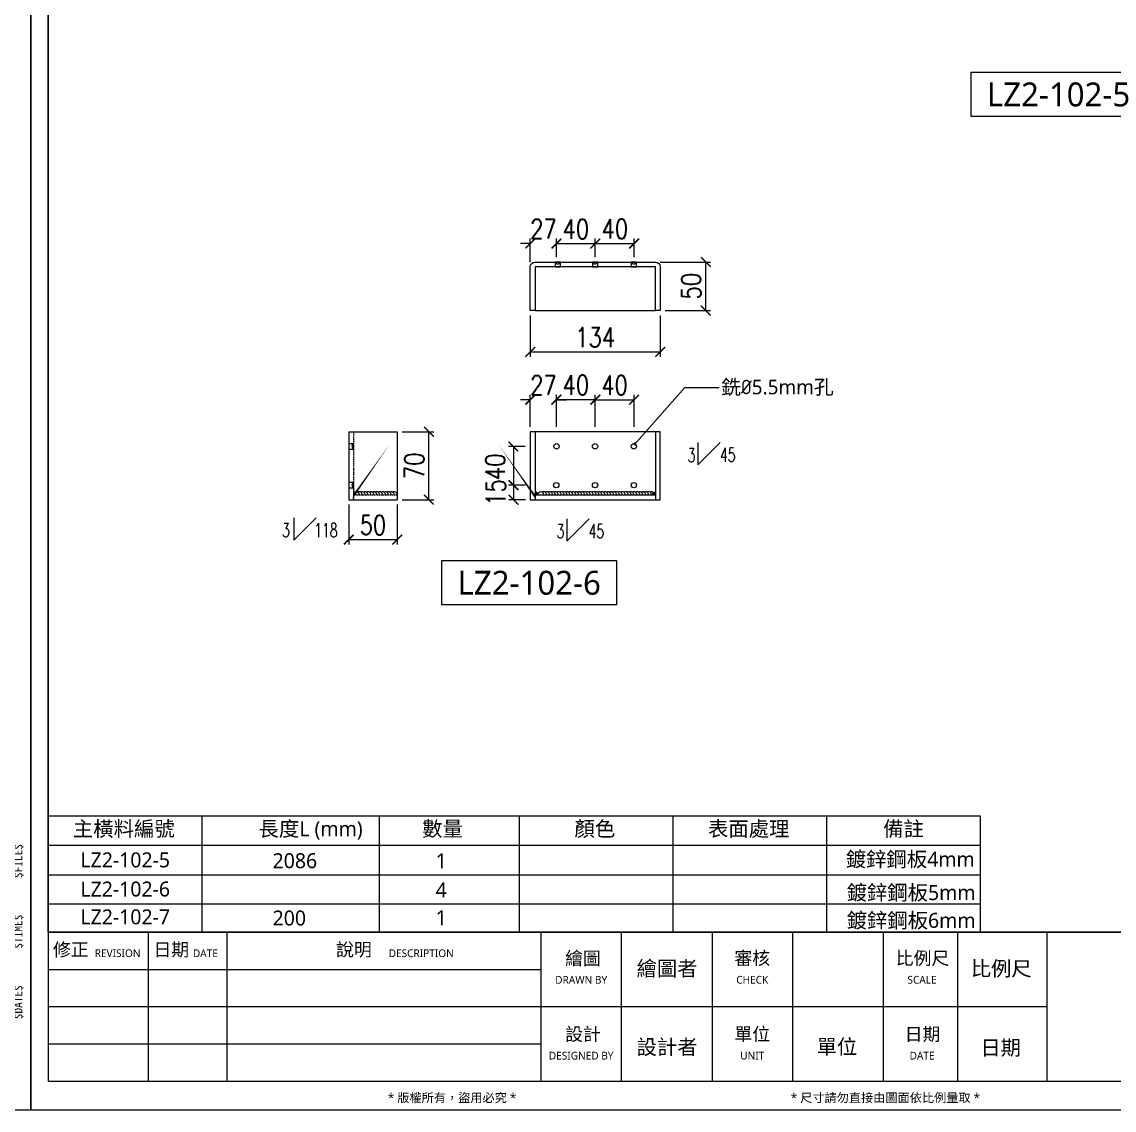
# Model space of a CAD drawing. Extents: x -3378 to 102197, y -3799 to 48702.
# Drawn here: x 13910 to 15035, y 7350 to 8471 of the extents above; entities that cross this region are included whole.
import ezdxf
from ezdxf import colors
from ezdxf.entities.mleader import LeaderData, LeaderLine
from ezdxf.enums import TextEntityAlignment as Align
from ezdxf.math import Vec2, Vec3

# ---------------------------------------------------------------- set-up
doc = ezdxf.new("R2010")
doc.units = 0
doc.set_wipeout_variables(frame=1)
doc.linetypes.add('( Hidden )', pattern=[0.375, 0.25, -0.125])
for name, color, linetype in [('DIM', 173, 'Continuous'), ('GM_ANNO_DIMS', 4, 'Continuous'), ('GM_ANNO_LABL', 4, 'Continuous'), ('GM_ANNO_TEXT', 7, 'Continuous'), ('GM_FILL', 253, 'Continuous'), ('Weld  焊缝', 55, 'Continuous'), ('視覺模型鋁擠型暫替', 4, 'Continuous'), ('金屬面材 METAL PANEL', 2, 'Continuous'), ('鋼件', 6, 'Continuous')]:
    doc.layers.add(name, color=color, linetype=linetype)
doc.layers.add('GM_CNST', color=171, linetype='Continuous', lineweight=5, plot=False)
doc.styles.add('GM', font='')
doc.styles.add('GM_ANNO_TEXT', font='simplex.shx', dxfattribs={"width": 0.8})
doc.styles.get("Standard").update_dxf_attribs({"font": 'romans.shx', "bigfont": 'chinese.shx'})
doc.styles.get('GM').set_extended_font_data('Microsoft JhengHei')
doc.dimstyles.new('GM_DIM', dxfattribs={"dimscale": 0, "dimtxt": 20, "dimasz": 10, "dimexe": 5, "dimexo": 5, "dimgap": 5, "dimtad": 1, "dimdec": 0, "dimdsep": 46, "dimtxsty": 'GM_ANNO_TEXT', "dimblk": 'ARCHTICK', "dimcen": 0, "dimclrd": 4, "dimclre": 4, "dimclrt": 10, "dimadec": 0, "dimazin": 2, "dimtfac": 1, "dimtdec": 0, "dimtix": 1, "dimtofl": 0, "dimtmove": 2, "dimatfit": 3, "dimfxl": 1.5, "dimarcsym": 1})

# ---------------------------------------------------------------- blocks, each defined once
blk = doc.blocks.new('_ArchTick')
at = {"color": 0, "linetype": 'ByBlock', "const_width": 0.15}
blk.add_lwpolyline([(-0.5, -0.5), (0.5, 0.5)], dxfattribs=at)
blk = doc.blocks.new('*D980')
at = {"layer": 'Defpoints', "color": 0, "transparency": 16777216}
for p in [(14433.6, 8242.7), (14460.6, 8223.6), (14433.6, 8218.6)]:
    blk.add_point(p, dxfattribs=at)
at = {"layer": 'GM_ANNO_DIMS', "color": 4, "lineweight": -2, "transparency": 16777216}
for p, q in [((14433.6, 8242.7), (14423.6, 8242.7)), ((14433.6, 8223.6), (14433.6, 8247.7)), ((14460.6, 8228.6), (14460.6, 8247.7)), ((14460.6, 8242.7), (14470.6, 8242.7))]:
    blk.add_line(p, q, dxfattribs=at)
at = {"layer": 'GM_ANNO_DIMS', "color": 4, "lineweight": -2, "transparency": 16777216, "xscale": 10, "yscale": 10, "zscale": 10}
blk.add_blockref('_ArchTick', (14433.6, 8242.7), dxfattribs=at)
at = {"layer": 'GM_ANNO_DIMS', "color": 4, "lineweight": -2, "transparency": 16777216, "xscale": 10, "yscale": 10, "zscale": 10, "rotation": 180}
blk.add_blockref('_ArchTick', (14460.6, 8242.7), dxfattribs=at)
at = {"layer": 'GM_ANNO_DIMS', "color": 10, "transparency": 16777216, "insert": (14447.1, 8257.7), "char_height": 20, "attachment_point": 5, "style": 'GM_ANNO_TEXT'}
blk.add_mtext('27', dxfattribs=at)
blk = doc.blocks.new('*D981')
at = {"layer": 'Defpoints', "color": 0, "transparency": 16777216}
for p in [(14500.6, 8242.6), (14460.6, 8223.6), (14500.6, 8223.6)]:
    blk.add_point(p, dxfattribs=at)
at = {"layer": 'GM_ANNO_DIMS', "color": 4, "lineweight": -2, "transparency": 16777216}
for p, q in [((14460.6, 8228.6), (14460.6, 8247.6)), ((14460.6, 8242.6), (14500.6, 8242.6)), ((14500.6, 8228.6), (14500.6, 8247.6))]:
    blk.add_line(p, q, dxfattribs=at)
at = {"layer": 'GM_ANNO_DIMS', "color": 4, "lineweight": -2, "transparency": 16777216, "xscale": 10, "yscale": 10, "zscale": 10, "rotation": 180}
blk.add_blockref('_ArchTick', (14460.6, 8242.6), dxfattribs=at)
at = {"layer": 'GM_ANNO_DIMS', "color": 4, "lineweight": -2, "transparency": 16777216, "xscale": 10, "yscale": 10, "zscale": 10}
blk.add_blockref('_ArchTick', (14500.6, 8242.6), dxfattribs=at)
at = {"layer": 'GM_ANNO_DIMS', "color": 10, "transparency": 16777216, "insert": (14480.6, 8257.6), "char_height": 20, "attachment_point": 5, "style": 'GM_ANNO_TEXT'}
blk.add_mtext('40', dxfattribs=at)
blk = doc.blocks.new('*D982')
at = {"layer": 'Defpoints', "color": 0, "transparency": 16777216}
for p in [(14540.7, 8242.7), (14500.6, 8223.6), (14540.7, 8223.6)]:
    blk.add_point(p, dxfattribs=at)
at = {"layer": 'GM_ANNO_DIMS', "color": 4, "lineweight": -2, "transparency": 16777216}
for p, q in [((14500.6, 8228.6), (14500.6, 8247.7)), ((14500.6, 8242.7), (14540.7, 8242.7)), ((14540.7, 8228.6), (14540.7, 8247.7))]:
    blk.add_line(p, q, dxfattribs=at)
at = {"layer": 'GM_ANNO_DIMS', "color": 4, "lineweight": -2, "transparency": 16777216, "xscale": 10, "yscale": 10, "zscale": 10, "rotation": 180}
blk.add_blockref('_ArchTick', (14500.6, 8242.7), dxfattribs=at)
at = {"layer": 'GM_ANNO_DIMS', "color": 4, "lineweight": -2, "transparency": 16777216, "xscale": 10, "yscale": 10, "zscale": 10}
blk.add_blockref('_ArchTick', (14540.7, 8242.7), dxfattribs=at)
at = {"layer": 'GM_ANNO_DIMS', "color": 10, "transparency": 16777216, "insert": (14520.7, 8257.7), "char_height": 20, "attachment_point": 5, "style": 'GM_ANNO_TEXT'}
blk.add_mtext('40', dxfattribs=at)
blk = doc.blocks.new('*D983')
at = {"layer": 'Defpoints', "color": 0, "transparency": 16777216}
for p in [(14433.6, 8173.6), (14567.6, 8173.6), (14567.6, 8131)]:
    blk.add_point(p, dxfattribs=at)
at = {"layer": 'GM_ANNO_DIMS', "color": 4, "lineweight": -2, "transparency": 16777216}
for p, q in [((14433.6, 8168.6), (14433.6, 8126)), ((14567.6, 8168.6), (14567.6, 8126)), ((14433.6, 8131), (14567.6, 8131))]:
    blk.add_line(p, q, dxfattribs=at)
at = {"layer": 'GM_ANNO_DIMS', "color": 4, "lineweight": -2, "transparency": 16777216, "xscale": 10, "yscale": 10, "zscale": 10, "rotation": 180}
blk.add_blockref('_ArchTick', (14433.6, 8131), dxfattribs=at)
at = {"layer": 'GM_ANNO_DIMS', "color": 4, "lineweight": -2, "transparency": 16777216, "xscale": 10, "yscale": 10, "zscale": 10}
blk.add_blockref('_ArchTick', (14567.6, 8131), dxfattribs=at)
at = {"layer": 'GM_ANNO_DIMS', "color": 10, "transparency": 16777216, "insert": (14500.6, 8146), "char_height": 20, "attachment_point": 5, "style": 'GM_ANNO_TEXT'}
blk.add_mtext('134', dxfattribs=at)
blk = doc.blocks.new('*D984')
at = {"layer": 'Defpoints', "color": 0, "transparency": 16777216}
for p in [(14246.5, 7978.7), (14296.5, 7978.7), (14296.5, 7937.6)]:
    blk.add_point(p, dxfattribs=at)
at = {"layer": 'GM_ANNO_DIMS', "color": 4, "lineweight": -2, "transparency": 16777216}
for p, q in [((14246.5, 7973.7), (14246.5, 7932.6)), ((14296.5, 7973.7), (14296.5, 7932.6)), ((14246.5, 7937.6), (14296.5, 7937.6))]:
    blk.add_line(p, q, dxfattribs=at)
at = {"layer": 'GM_ANNO_DIMS', "color": 4, "lineweight": -2, "transparency": 16777216, "xscale": 10, "yscale": 10, "zscale": 10, "rotation": 180}
blk.add_blockref('_ArchTick', (14246.5, 7937.6), dxfattribs=at)
at = {"layer": 'GM_ANNO_DIMS', "color": 4, "lineweight": -2, "transparency": 16777216, "xscale": 10, "yscale": 10, "zscale": 10}
blk.add_blockref('_ArchTick', (14296.5, 7937.6), dxfattribs=at)
at = {"layer": 'GM_ANNO_DIMS', "color": 10, "transparency": 16777216, "insert": (14271.5, 7952.6), "char_height": 20, "attachment_point": 5, "style": 'GM_ANNO_TEXT'}
blk.add_mtext('50', dxfattribs=at)
blk = doc.blocks.new('*D985')
at = {"layer": 'Defpoints', "color": 0, "transparency": 16777216}
for p in [(14433.6, 8081.7), (14433.6, 8048.7), (14460.6, 8048.7)]:
    blk.add_point(p, dxfattribs=at)
at = {"layer": 'GM_ANNO_DIMS', "color": 4, "lineweight": -2, "transparency": 16777216}
for p, q in [((14433.6, 8053.7), (14433.6, 8086.7)), ((14460.6, 8053.7), (14460.6, 8086.7)), ((14433.6, 8081.7), (14423.6, 8081.7)), ((14460.6, 8081.7), (14470.6, 8081.7))]:
    blk.add_line(p, q, dxfattribs=at)
at = {"layer": 'GM_ANNO_DIMS', "color": 4, "lineweight": -2, "transparency": 16777216, "xscale": 10, "yscale": 10, "zscale": 10}
blk.add_blockref('_ArchTick', (14433.6, 8081.7), dxfattribs=at)
at = {"layer": 'GM_ANNO_DIMS', "color": 4, "lineweight": -2, "transparency": 16777216, "xscale": 10, "yscale": 10, "zscale": 10, "rotation": 180}
blk.add_blockref('_ArchTick', (14460.6, 8081.7), dxfattribs=at)
at = {"layer": 'GM_ANNO_DIMS', "color": 10, "transparency": 16777216, "insert": (14447.1, 8096.7), "char_height": 20, "attachment_point": 5, "style": 'GM_ANNO_TEXT'}
blk.add_mtext('27', dxfattribs=at)
blk = doc.blocks.new('*D986')
at = {"layer": 'Defpoints', "color": 0, "transparency": 16777216}
for p in [(14500.6, 8081.9), (14460.6, 8048.7), (14500.6, 8048.7)]:
    blk.add_point(p, dxfattribs=at)
at = {"layer": 'GM_ANNO_DIMS', "color": 4, "lineweight": -2, "transparency": 16777216}
for p, q in [((14460.6, 8053.7), (14460.6, 8086.9)), ((14500.6, 8053.7), (14500.6, 8086.9)), ((14460.6, 8081.9), (14500.6, 8081.9))]:
    blk.add_line(p, q, dxfattribs=at)
at = {"layer": 'GM_ANNO_DIMS', "color": 4, "lineweight": -2, "transparency": 16777216, "xscale": 10, "yscale": 10, "zscale": 10, "rotation": 180}
blk.add_blockref('_ArchTick', (14460.6, 8081.9), dxfattribs=at)
at = {"layer": 'GM_ANNO_DIMS', "color": 4, "lineweight": -2, "transparency": 16777216, "xscale": 10, "yscale": 10, "zscale": 10}
blk.add_blockref('_ArchTick', (14500.6, 8081.9), dxfattribs=at)
at = {"layer": 'GM_ANNO_DIMS', "color": 10, "transparency": 16777216, "insert": (14480.6, 8096.9), "char_height": 20, "attachment_point": 5, "style": 'GM_ANNO_TEXT'}
blk.add_mtext('40', dxfattribs=at)
blk = doc.blocks.new('*D987')
at = {"layer": 'Defpoints', "color": 0, "transparency": 16777216}
for p in [(14540.6, 8081.7), (14500.6, 8048.7), (14540.6, 8048.7)]:
    blk.add_point(p, dxfattribs=at)
at = {"layer": 'GM_ANNO_DIMS', "color": 4, "lineweight": -2, "transparency": 16777216}
for p, q in [((14500.6, 8053.7), (14500.6, 8086.7)), ((14540.6, 8053.7), (14540.6, 8086.7)), ((14500.6, 8081.7), (14540.6, 8081.7))]:
    blk.add_line(p, q, dxfattribs=at)
at = {"layer": 'GM_ANNO_DIMS', "color": 4, "lineweight": -2, "transparency": 16777216, "xscale": 10, "yscale": 10, "zscale": 10, "rotation": 180}
blk.add_blockref('_ArchTick', (14500.6, 8081.7), dxfattribs=at)
at = {"layer": 'GM_ANNO_DIMS', "color": 4, "lineweight": -2, "transparency": 16777216, "xscale": 10, "yscale": 10, "zscale": 10}
blk.add_blockref('_ArchTick', (14540.6, 8081.7), dxfattribs=at)
at = {"layer": 'GM_ANNO_DIMS', "color": 10, "transparency": 16777216, "insert": (14520.6, 8096.7), "char_height": 20, "attachment_point": 5, "style": 'GM_ANNO_TEXT'}
blk.add_mtext('40', dxfattribs=at)
blk = doc.blocks.new('*D988')
at = {"layer": 'Defpoints', "color": 0, "transparency": 16777216}
for p in [(14296.5, 8048.7), (14329.1, 8048.7), (14296.5, 7978.7)]:
    blk.add_point(p, dxfattribs=at)
at = {"layer": 'GM_ANNO_DIMS', "color": 4, "lineweight": -2, "transparency": 16777216}
for p, q in [((14301.5, 8048.7), (14334.1, 8048.7)), ((14329.1, 7978.7), (14329.1, 8048.7)), ((14301.5, 7978.7), (14334.1, 7978.7))]:
    blk.add_line(p, q, dxfattribs=at)
at = {"layer": 'GM_ANNO_DIMS', "color": 4, "lineweight": -2, "transparency": 16777216, "xscale": 10, "yscale": 10, "zscale": 10}
for p, rotation in [((14329.1, 8048.7), 90), ((14329.1, 7978.7), 270)]:
    blk.add_blockref('_ArchTick', p, dxfattribs=dict(at, rotation=rotation))
at = {"layer": 'GM_ANNO_DIMS', "color": 10, "transparency": 16777216, "insert": (14314.1, 8013.7), "char_height": 20, "attachment_point": 5, "rotation": 90, "style": 'GM_ANNO_TEXT'}
blk.add_mtext('70', dxfattribs=at)
blk = doc.blocks.new('*D989')
at = {"layer": 'Defpoints', "color": 0, "transparency": 16777216}
for p in [(14562.6, 8223.6), (14614.5, 8223.6), (14567.6, 8173.6)]:
    blk.add_point(p, dxfattribs=at)
at = {"layer": 'GM_ANNO_DIMS', "color": 4, "lineweight": -2, "transparency": 16777216}
for p, q in [((14567.6, 8223.6), (14619.5, 8223.6)), ((14614.5, 8173.6), (14614.5, 8223.6)), ((14572.6, 8173.6), (14619.5, 8173.6))]:
    blk.add_line(p, q, dxfattribs=at)
at = {"layer": 'GM_ANNO_DIMS', "color": 4, "lineweight": -2, "transparency": 16777216, "xscale": 10, "yscale": 10, "zscale": 10}
for p, rotation in [((14614.5, 8223.6), 90), ((14614.5, 8173.6), 270)]:
    blk.add_blockref('_ArchTick', p, dxfattribs=dict(at, rotation=rotation))
at = {"layer": 'GM_ANNO_DIMS', "color": 10, "transparency": 16777216, "insert": (14599.5, 8198.6), "char_height": 20, "attachment_point": 5, "rotation": 90, "style": 'GM_ANNO_TEXT'}
blk.add_mtext('50', dxfattribs=at)
blk = doc.blocks.new('A$Ce17b9b43')
at = {"layer": '視覺模型鋁擠型暫替', "color": 7, "linetype": 'Continuous'}
for radius in [3, 2, 1]:
    blk.add_arc((0, 0), radius, 0, 90, dxfattribs=at)
blk = doc.blocks.new('*D990')
at = {"layer": 'Defpoints', "color": 0, "transparency": 16777216}
for p in [(14433.4, 8033.6), (14416.2, 7993.6), (14433.4, 7993.6)]:
    blk.add_point(p, dxfattribs=at)
at = {"layer": 'GM_ANNO_DIMS', "color": 4, "lineweight": -2, "transparency": 16777216}
for p, q in [((14428.4, 8033.6), (14411.2, 8033.6)), ((14416.2, 8033.6), (14416.2, 7993.6)), ((14428.4, 7993.6), (14411.2, 7993.6))]:
    blk.add_line(p, q, dxfattribs=at)
at = {"layer": 'GM_ANNO_DIMS', "color": 4, "lineweight": -2, "transparency": 16777216, "xscale": 10, "yscale": 10, "zscale": 10}
for p, rotation in [((14416.2, 8033.6), 90), ((14416.2, 7993.6), 270)]:
    blk.add_blockref('_ArchTick', p, dxfattribs=dict(at, rotation=rotation))
at = {"layer": 'GM_ANNO_DIMS', "color": 10, "transparency": 16777216, "insert": (14397.5, 8012.6), "char_height": 20, "attachment_point": 5, "rotation": 90, "style": 'GM_ANNO_TEXT'}
blk.add_mtext('40', dxfattribs=at)
blk = doc.blocks.new('*D991')
at = {"layer": 'Defpoints', "color": 0, "transparency": 16777216}
for p in [(14433.6, 7993.7), (14416.5, 7978.7), (14433.6, 7978.7)]:
    blk.add_point(p, dxfattribs=at)
at = {"layer": 'GM_ANNO_DIMS', "color": 4, "lineweight": -2, "transparency": 16777216}
for p, q in [((14428.6, 7993.7), (14411.5, 7993.7)), ((14416.5, 7993.7), (14416.5, 7978.7)), ((14428.6, 7978.7), (14411.5, 7978.7))]:
    blk.add_line(p, q, dxfattribs=at)
at = {"layer": 'GM_ANNO_DIMS', "color": 4, "lineweight": -2, "transparency": 16777216, "xscale": 10, "yscale": 10, "zscale": 10}
for p, rotation in [((14416.5, 7993.7), 90), ((14416.5, 7978.7), 270)]:
    blk.add_blockref('_ArchTick', p, dxfattribs=dict(at, rotation=rotation))
at = {"layer": 'GM_ANNO_DIMS', "color": 10, "transparency": 16777216, "insert": (14398.1, 7986.2), "char_height": 20, "attachment_point": 5, "rotation": 90, "style": 'GM_ANNO_TEXT'}
blk.add_mtext('15', dxfattribs=at)
blk = doc.blocks.new('_Dot')
at = {"color": 0, "linetype": 'ByBlock', "lineweight": -2}
blk.add_line((-0.5, 0), (-1, 0), dxfattribs=at)
at = {"color": 0, "linetype": 'ByBlock', "const_width": 0.5}
blk.add_lwpolyline([(-0.25, 0, 1), (0.25, 0, 1)], format="xyb", close=True, dxfattribs=at)
blk = doc.blocks.new('*U896')
blk.add_wipeout([(-6.301, 1.6), (6.301, 1.6), (6.301, -1.6), (-6.301, -1.6)])
blk.add_lwpolyline([(-6.301, 1.6), (6.301, 1.6), (6.301, -1.6), (-6.301, -1.6)], close=True)
at = {"layer": 'GM_ANNO_TEXT', "ltscale": 0.3, "style": 'GM', "flags": 8}
blk.add_attdef('01', text='', height=1.725, dxfattribs=at).set_placement((0, 0), align=Align.MIDDLE_CENTER)
blk = doc.blocks.new('*U911')
at = {"layer": 'Weld  焊缝'}
for centre, end in [((3, 0), 180), ((6, 0), 120), ((9, 0), 120), ((12, 0), 120), ((15, 0), 120), ((18, 0), 120), ((21, 0), 120), ((24, 0), 120), ((27, 0), 120), ((30, 0), 120), ((33, 0), 120), ((36, 0), 120), ((39, 0), 120), ((42, 0), 120), ((45, 0), 120), ((48, 0), 120), ((51, 0), 120), ((54, 0), 120), ((57, 0), 120), ((60, 0), 120), ((63, 0), 120), ((66, 0), 120), ((69, 0), 120), ((72, 0), 120), ((75, 0), 120), ((78, 0), 120), ((81, 0), 120), ((84, 0), 120), ((87, 0), 120), ((90, 0), 120), ((93, 0), 120), ((96, 0), 120), ((99, 0), 120), ((102, 0), 120), ((105, 0), 120), ((108, 0), 120), ((111, 0), 120), ((114, 0), 120), ((117, 0), 120)]:
    blk.add_arc(centre, 3, 0, end, dxfattribs=at)
blk = doc.blocks.new('*U937')
at = {"layer": 'Weld  焊缝'}
for centre, end in [((3, 0), 180), ((6, 0), 120), ((9, 0), 120), ((12, 0), 120), ((15, 0), 120), ((18, 0), 120), ((21, 0), 120), ((24, 0), 120), ((27, 0), 120), ((30, 0), 120), ((33, 0), 120), ((36, 0), 120), ((39, 0), 120), ((42, 0), 120)]:
    blk.add_arc(centre, 3, 0, end, dxfattribs=at)
blk = doc.blocks.new('TK')
at = {"lineweight": 0}
for p, q in [((20.2, 5), (20.2, 30.55)), ((33.73, 5), (33.73, 30.55)), ((87.7, 5), (87.7, 30.55)), ((101.5, 5), (101.5, 30.55)), ((117.09, 5), (117.09, 30.55)), ((130.89, 5), (130.89, 30.55)), ((146.48, 5), (146.48, 30.55)), ((159.25, 5), (159.25, 30.55)), ((174.58, 5), (174.58, 30.55)), ((3, 24.16), (87.7, 24.16)), ((3, 17.78), (174.58, 17.78)), ((3, 11.39), (87.7, 11.39))]:
    blk.add_line(p, q, dxfattribs=at)
at = {"lineweight": 0, "flags": 128}
blk.add_lwpolyline([(3, 30.55), (415, 30.55)], dxfattribs=at)
at = {"lineweight": 0}
blk.add_3dface([(3, 5), (415, 5), (415, 294), (3, 294)], dxfattribs=at)
at = {"layer": 'GM_CNST'}
blk.add_lwpolyline([(3, 294), (415, 294), (415, 30.55), (3, 30.55)], close=True, dxfattribs=at)
at = {"layer": 'GM_CNST', "linetype": 'Continuous', "lineweight": 0}
blk.add_3dface([(420, 0), (0, 0), (0, 297), (420, 297)], dxfattribs=at)
at = {"layer": 'GM_ANNO_TEXT', "linetype": 'Continuous', "lineweight": 13, "char_height": 1.4309, "rotation": 90, "line_spacing_factor": 0.725792, "style": 'GM'}
for s, insert, attachment_point in [('\\f細明體|b0|i0|c136|p54;$FILE$', (417.96, 39.85), 4), ('\\f細明體|b0|i0|c136|p54;$TIME$', (417.96, 30.65), 5), ('\\f細明體|b0|i0|c136|p54;$DATE$', (417.96, 21.45), 6)]:
    blk.add_mtext(s, dxfattribs=dict(at, insert=insert, attachment_point=attachment_point))
at = {"layer": 'GM_ANNO_TEXT', "linetype": 'Continuous', "char_height": 2.249, "attachment_point": 5, "style": 'GM'}
for s, insert, line_spacing_factor in [('修正', (6.88, 27.45), 0.725792), ('日期', (24.13, 27.45), 0.725792), ('說明', (55.51, 27.45), 0.725792), ('繪圖', (94.86, 25.95), 0.725792), ('審核', (123.94, 25.98), 0.728704), ('比例尺', (153.19, 25.98), 0.728704), ('設計', (94.86, 12.93), 0.725792), ('單位', (123.94, 12.93), 0.725792), ('日期', (153.19, 12.93), 0.725792)]:
    blk.add_mtext(s, dxfattribs=dict(at, insert=insert, line_spacing_factor=line_spacing_factor))
at = {"layer": 'GM_ANNO_TEXT', "attachment_point": 5, "style": 'GM'}
for s, insert, char_height in [('REVISION', (14.91, 26.94), 1.329), ('DATE', (29.99, 26.94), 1.329), ('DESCRIPTION', (67.07, 26.94), 1.3287), ('DRAWN BY', (94.55, 22.38), 1.329), ('CHECK', (123.94, 22.38), 1.329), ('SCALE ', (153.11, 22.38), 1.329), ('DESIGNED BY', (94.55, 9.35), 1.3287), ('UNIT', (123.94, 9.35), 1.329), ('DATE', (153.11, 9.35), 1.329)]:
    blk.add_mtext(s, dxfattribs=dict(at, insert=insert, char_height=char_height))
at = {"layer": 'GM_ANNO_TEXT', "linetype": 'Continuous', "lineweight": 0, "char_height": 1.5332, "line_spacing_factor": 0.725792, "style": 'GM'}
for s, insert, attachment_point in [('* 版權所有，盜用必究 *  ', (83.4, 2.04), 6), ('* 尺寸請勿直接由圖面依比例量取 * ', (146.81, 2.04), 5)]:
    blk.add_mtext(s, dxfattribs=dict(at, insert=insert, attachment_point=attachment_point))
at = {"layer": 'GM_ANNO_TEXT', "style": 'GM'}
for tag, p in [('業主', (283.43, 26.37)), ('圖名', (283.48, 9.14))]:
    blk.add_attdef(tag, text='', height=2.56, dxfattribs=at).set_placement(p, align=Align.MIDDLE_LEFT)
for tag, p in [('繪圖者', (109.3, 23.05)), ('比例尺', (166.71, 23.04)), ('設計者', (109.3, 9.56)), ('單位', (138.49, 9.62)), ('日期', (166.62, 9.45))]:
    blk.add_attdef(tag, text='', height=2.56, dxfattribs=at).set_placement(p, align=Align.CENTER)
for p in [(389.45, 19.37), (389.45, 13.69), (359.78, 12.56), (389.45, 8.01)]:
    blk.add_attdef('加工編號', text='', height=2.56, dxfattribs=at).set_placement(p, align=Align.MIDDLE)

msp = doc.modelspace()

# ---------------------------------------------------------------- linework, layer by layer
at = {"layer": 'DIM', "ltscale": 10}
for p, q in [((14606.421, 8037.516), (14606.421, 8014.476)), ((14606.421, 8014.476), (14629.461, 8037.516)), ((14189.808, 7960.071), (14189.808, 7937.031)), ((14189.808, 7937.031), (14212.848, 7960.071)), ((14471.419, 7959.098), (14471.419, 7936.058)), ((14471.419, 7936.058), (14494.459, 7959.098))]:
    msp.add_line(p, q, dxfattribs=at)
at = {"layer": 'GM_ANNO_LABL', "color": 4, "ltscale": 10}
for points in [[(14636.625, 8037.516, 0, 0, 0), (14648.011, 8037.516, 0, 0, 0), (14587.91, 8037.516, 0, 0, 0), (14567.603, 7994.646, 5, 0, 0), (14562.641, 7983.699, 0, 0, 0)], [(14188.49, 7960.071, 0, 0, 0), (14171.966, 7960.071, 0, 0, 0), (14237.205, 7960.071, 0, 0, 0), (14246.51, 7973.724, 5, 0, 0), (14251.472, 7984.671, 0, 0, 0)], [(14188.49, 7960.071, 0, 0, 0), (14237.205, 7960.071, 0, 0, 0), (14246.51, 7973.724, 5, 0, 0), (14251.472, 7984.671, 0, 0, 0)], [(14501.623, 7959.098, 0, 0, 0), (14452.908, 7959.098, 0, 0, 0), (14443.603, 7972.751, 5, 0, 0), (14438.641, 7983.699, 0, 0, 0)], [(14501.623, 7959.098, 0, 0, 0), (14518.147, 7959.098, 0, 0, 0), (14452.908, 7959.098, 0, 0, 0), (14443.603, 7972.751, 5, 0, 0), (14438.641, 7983.699, 0, 0, 0)]]:
    msp.add_lwpolyline(points, format="xyseb", dxfattribs=at)
at = {"layer": 'GM_FILL'}
for p, q in [((13936.793, 7653.124), (14897.194, 7653.124)), ((14095.153, 7653.124), (14095.153, 7533.021)), ((14277.821, 7653.124), (14277.821, 7533.021)), ((14422.114, 7653.124), (14422.114, 7533.021)), ((14580.474, 7653.124), (14580.474, 7533.021)), ((14738.834, 7653.124), (14738.834, 7533.021)), ((14897.194, 7653.124), (14897.194, 7533.021)), ((13936.793, 7622.808), (14897.194, 7622.808)), ((13936.793, 7592.283), (14897.194, 7592.283)), ((13936.793, 7562.14), (14897.194, 7562.14)), ((13936.793, 7533.021), (14897.194, 7533.021))]:
    msp.add_line(p, q, dxfattribs=at)
at = {"layer": '視覺模型鋁擠型暫替', "color": 1, "linetype": 'Continuous'}
for centre, radius, start, end in [((14462.022, 8224.757), 2.981, 202.508377, 337.308149), ((14500.408, 8224.757), 2.981, 202.508377, 337.308149), ((14540.408, 8224.761), 2.981, 202.508377, 337.308149), ((14252.844, 8033.656), 3.08, 117.101273, 243.546573), ((14252.86, 7993.718), 3.08, 117.101273, 243.546573)]:
    msp.add_arc(centre, radius, start, end, dxfattribs=at)
at = {"layer": '金屬面材 METAL PANEL'}
for points in [[(14459.268, 8223.615), (14459.268, 8218.615), (14464.773, 8218.607), (14464.773, 8223.607)], [(14497.654, 8223.615), (14497.654, 8218.615), (14503.159, 8218.607), (14503.159, 8223.607)], [(14537.654, 8223.62), (14537.654, 8218.62), (14543.159, 8218.611), (14543.159, 8223.611)], [(14251.441, 8036.397), (14246.441, 8036.397), (14246.472, 8030.898), (14251.472, 8030.898)], [(14251.457, 7996.459), (14246.457, 7996.459), (14246.488, 7990.96), (14251.488, 7990.96)]]:
    msp.add_lwpolyline(points, close=True, dxfattribs=at)
at = {"layer": '金屬面材 METAL PANEL', "color": 6, "linetype": 'Continuous'}
msp.add_lwpolyline([(14438.641, 7983.699), (14562.641, 7983.699)], dxfattribs=at)
at = {"layer": '鋼件', "linetype": 'Continuous'}
for p, q in [((14246.472, 8048.707), (14296.472, 8048.707)), ((14296.472, 8048.707), (14296.472, 7978.699)), ((14438.641, 8048.707), (14438.641, 7978.699)), ((14562.641, 8048.707), (14562.641, 7978.699))]:
    msp.add_line(p, q, dxfattribs=at)
at = {"layer": '鋼件', "linetype": '( Hidden )', "ltscale": 5}
msp.add_line((14251.472, 8048.707), (14251.472, 7978.699), dxfattribs=at)
at = {"layer": '鋼件', "linetype": 'Continuous'}
msp.add_lwpolyline([(14433.641, 8173.615), (14433.641, 8218.615, -0.41421356), (14438.641, 8223.615), (14562.641, 8223.615, -0.41421356), (14567.641, 8218.615), (14567.641, 8173.615), (14562.641, 8173.615), (14562.641, 8218.615), (14438.641, 8218.615), (14438.641, 8173.615)], format="xyb", close=True, dxfattribs=at)
for points in [[(14438.641, 8173.615), (14562.641, 8173.615)], [(14246.472, 8048.707), (14246.472, 7978.699), (14296.472, 7978.699)]]:
    msp.add_lwpolyline(points, dxfattribs=at)
msp.add_lwpolyline([(14433.641, 7978.699), (14567.641, 7978.699), (14567.641, 8048.707), (14433.641, 8048.707)], close=True, dxfattribs=at)
at = {"layer": '鋼件', "linetype": '( Hidden )', "ltscale": 5}
msp.add_lwpolyline([(14251.472, 7983.699), (14296.472, 7983.699)], dxfattribs=at)
at = {"layer": '鋼件', "linetype": 'Continuous'}
for centre in [(14460.641, 8033.707), (14500.407, 8033.718), (14540.407, 8033.718), (14460.407, 7993.71), (14500.407, 7993.71), (14540.407, 7993.71)]:
    msp.add_circle(centre, 2.75, dxfattribs=at)

# ---------------------------------------------------------------- block references
at = {"xscale": 6, "yscale": 6, "zscale": 6}
msp.add_blockref('TK', (11398.793, 7349.705), dxfattribs=at)
at = {"color": 1}
for p in [(14251.464, 7983.671), (14438.641, 7983.699)]:
    msp.add_blockref('A$Ce17b9b43', p, dxfattribs=at)
at = {"color": 1, "xscale": -1}
msp.add_blockref('A$Ce17b9b43', (14562.641, 7983.699), dxfattribs=at)
at = {"layer": 'GM_ANNO_LABL', "ltscale": 0.3, "xscale": 14.28571431275816, "yscale": 14.28571431275816, "zscale": 14.28571431275816}
msp.add_blockref('*U896', (14432.542, 7893.101, 40935), dxfattribs=at).add_auto_attribs({'01': 'LZ2-102-6'})
at = {"layer": 'Weld  焊缝'}
for name, p in [('*U937', (14251.404, 7983.761, 0)), ('*U911', (14441.573, 7983.761, 0))]:
    msp.add_blockref(name, p, dxfattribs=at)

# ---------------------------------------------------------------- texts
at = {"layer": 'GM_ANNO_LABL', "color": 4, "ltscale": 5, "width": 0.65}
for s, p in [('3', (14599.858, 8031.947)), ('45', (14637.192, 8032.001)), ('3', (14181.789, 7954.502)), ('118', (14222.964, 7954.502)), ('3', (14464.856, 7953.529)), ('45', (14501.802, 7953.529))]:
    msp.add_text(s, height=14.4, dxfattribs=at).set_placement(p, align=Align.TOP_CENTER)
at = {"layer": 'GM_ANNO_TEXT', "ltscale": 0.3, "style": 'GM'}
msp.add_text('主橫料編號', height=15.4077, dxfattribs=at).set_placement((13962.108, 7631.935))
at = {"layer": 'GM_ANNO_TEXT', "style": 'GM'}
for s, height, p in [('長度L (mm)', 15.4077, (14153.495, 7631.935)), ('數量', 15.4077, (14322.145, 7631.935)), ('顏色', 15.4077, (14479.177, 7631.935)), ('表面處理', 15.4077, (14616.75, 7631.935)), ('備註', 15.4077, (14797.379, 7631.935)), ('LZ2-102-5', 15.4077, (13969.961, 7599.888)), ('2086', 15.4077, (14168.024, 7599.033)), ('1', 15.408, (14336.07, 7598.873)), ('鍍鋅鋼板4mm ', 15.4077, (14758.663, 7600.558)), ('LZ2-102-6', 15.4077, (13969.961, 7569.834)), ('4', 15.408, (14336.07, 7568.82)), ('鍍鋅鋼板5mm ', 15.4077, (14759.534, 7566.181)), ('LZ2-102-7', 15.4077, (13969.961, 7541.171)), ('200', 15.4077, (14168.024, 7539.977)), ('1', 15.408, (14336.07, 7540.156)), ('鍍鋅鋼板6mm ', 15.4077, (14759.534, 7537.518))]:
    msp.add_text(s, height=height, dxfattribs=at).set_placement(p)

# ---------------------------------------------------------------- dimensions: what is measured, and where the dimension line sits
at = {"layer": 'GM_ANNO_DIMS'}
for base, p1, p2, picture, middle in [((14433.641, 8242.729), (14460.641, 8223.615), (14433.641, 8218.615), '*D980', (14447.141, 8257.729)), ((14500.641, 8242.606), (14460.641, 8223.615), (14500.641, 8223.615), '*D981', (14480.641, 8257.606)), ((14540.691, 8242.729), (14500.641, 8223.615), (14540.691, 8223.615), '*D982', (14520.666, 8257.729)), ((14567.641, 8131.013), (14433.641, 8173.615), (14567.641, 8173.615), '*D983', (14500.641, 8146.013)), ((14433.641, 8081.703), (14460.641, 8048.707), (14433.641, 8048.707), '*D985', (14447.141, 8096.703)), ((14500.641, 8081.874), (14460.641, 8048.707), (14500.641, 8048.707), '*D986', (14480.641, 8096.874)), ((14540.641, 8081.703), (14500.641, 8048.707), (14540.641, 8048.707), '*D987', (14520.641, 8096.703)), ((14296.472, 7937.649), (14246.472, 7978.699), (14296.472, 7978.699), '*D984', (14271.472, 7952.649))]:
    dim = msp.add_linear_dim(base=base, p1=p1, p2=p2, dimstyle='GM_DIM', override={"dimscale": 1}, dxfattribs=at)
    dim.commit()
    dim.dimension.update_dxf_attribs({"geometry": picture, "text_midpoint": middle})
for base, p1, p2, picture, middle in [((14614.515, 8223.615), (14567.641, 8173.615), (14562.641, 8223.615), '*D989', (14599.515, 8198.615)), ((14329.122, 8048.707), (14296.472, 7978.699), (14296.472, 8048.707), '*D988', (14314.122, 8013.703))]:
    dim = msp.add_linear_dim(base=base, p1=p1, p2=p2, angle=90, dimstyle='GM_DIM', override={"dimscale": 1}, dxfattribs=at)
    dim.commit()
    dim.dimension.update_dxf_attribs({"geometry": picture, "text_midpoint": middle})
for base, p1, p2, picture, middle in [((14416.233, 7993.561), (14433.403, 8033.569), (14433.403, 7993.561), '*D990', (14397.549, 8012.551)), ((14416.478, 7978.699), (14433.641, 7993.699), (14433.641, 7978.699), '*D991', (14398.128, 7986.199))]:
    dim = msp.add_linear_dim(base=base, p1=p1, p2=p2, angle=90, dimstyle='GM_DIM', override={"dimscale": 1}, dxfattribs=at)
    dim.commit()
    dim.dimension.update_dxf_attribs({"geometry": picture, "text_midpoint": middle, "dimtype": 160})

# ---------------------------------------------------------------- leaders
at = {"layer": 'GM_ANNO_LABL'}
ml = msp.add_multileader_mtext('Standard', dxfattribs=at)
ml.set_content('{\\fMicrosoft JhengHei|b0|i0|c136|p34;\\C0;銑\\Fros1,chineset|c136;%%C\\fMicrosoft JhengHei|b0|i0|c134|p34;5.5\\fMicrosoft JhengHei|b0|i0|c136|p34;mm孔}', color=256, style='GM')
ml.set_leader_properties()
ml.set_arrow_properties(name='DOT')
ml.build(insert=Vec2(0, 0))
ml.multileader.update_dxf_attribs({"arrow_head_size": 3})
ctx = ml.context
ctx.base_point, ctx.char_height, ctx.arrow_head_size, ctx.plane_origin = Vec3(14628.371, 8094.313), 15, 3, Vec3(14579.567, 8043.856)
notes = []
notes.append((ctx, [(0, (1, 1, 0), (14592.795, 8094.313), (1, 0), 35.576, [(0, [(14541.502, 8036.24)], 0, [])])]))
ctx.mtext.insert, ctx.mtext.flow_direction = Vec3(14630.371, 8102.321), 5
for ctx, leaders in notes:
    for number, flags, end, landing, length, lines in leaders:
        leader = LeaderData()
        leader.index, (leader.has_last_leader_line, leader.has_dogleg_vector, leader.attachment_direction) = number, flags
        leader.last_leader_point, leader.dogleg_vector, leader.dogleg_length = Vec3(end), Vec3(landing), length
        for number, points, colour, breaks in lines:
            line = LeaderLine()
            line.index, line.vertices, line.color, line.breaks = number, Vec3.list(points), colors.encode_raw_color(colour), breaks
            leader.lines.append(line)
        ctx.leaders.append(leader)

# ---------------------------------------------------------------- next in the draw order: block references
ref = msp.add_blockref('TK', (13918.793, 7349.705), dxfattribs=dict(xscale=6, yscale=6, zscale=6))
ref.add_attrib('比例尺', '比例尺', dxfattribs={"layer": 'GM_ANNO_TEXT', "height": 15.3316, "style": 'GM'}).set_placement((14919.066, 7487.965), align=Align.CENTER)
ref.add_attrib('日期', '日期', dxfattribs={"layer": 'GM_ANNO_TEXT', "height": 15.3316, "style": 'GM'}).set_placement((14918.484, 7406.383), align=Align.CENTER)
ref.add_attrib('單位', '單位', dxfattribs={"layer": 'GM_ANNO_TEXT', "height": 15.3316, "style": 'GM'}).set_placement((14749.739, 7407.444), align=Align.CENTER)
ref.add_attrib('設計者', '設計者', dxfattribs={"layer": 'GM_ANNO_TEXT', "height": 15.3316, "style": 'GM'}).set_placement((14574.57, 7407.07), align=Align.CENTER)
ref.add_attrib('繪圖者', '繪圖者', dxfattribs={"layer": 'GM_ANNO_TEXT', "height": 15.3316, "style": 'GM'}).set_placement((14574.57, 7487.992), align=Align.CENTER)

# ---------------------------------------------------------------- next in the draw order: block references
at = {"layer": 'GM_ANNO_LABL', "ltscale": 0.3, "xscale": 14.28571431275816, "yscale": 14.28571431275816, "zscale": 14.28571431275816}
msp.add_blockref('*U896', (14978.19, 8396.299), dxfattribs=at).add_auto_attribs({'01': 'LZ2-102-5'})

doc.saveas('drawing.dxf')
